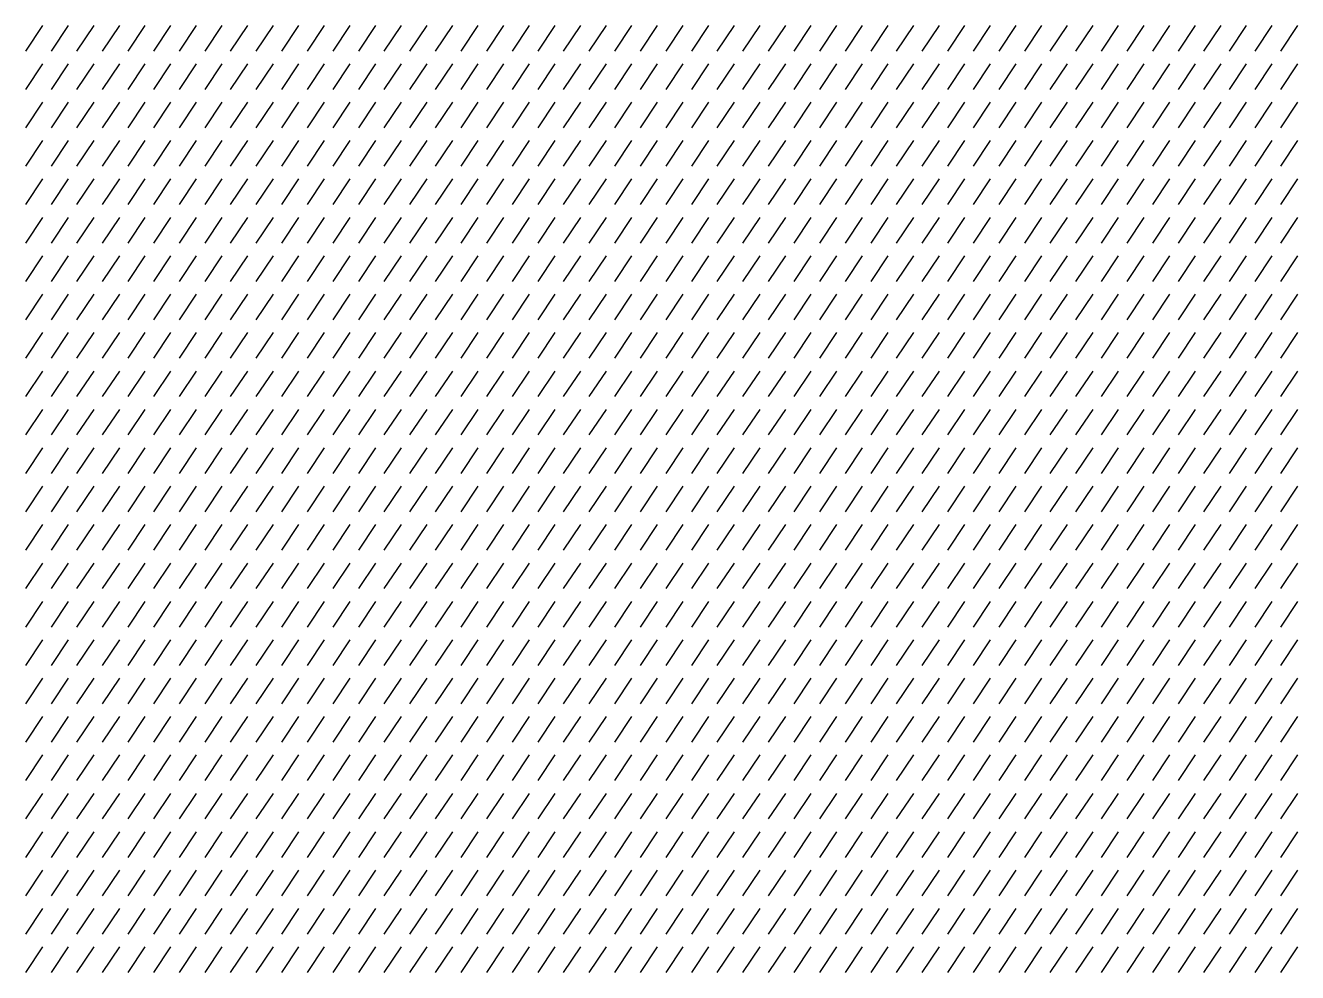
# Model space of a CAD drawing. Header units: inches. Extents: x -55 to 1004, y 12 to 2250.
# Drawn here: x -14.2 to 125.7, y 896.6 to 1000.8 of the extents above; entities that cross this region are included whole.
import ezdxf

# ---------------------------------------------------------------- set-up
doc = ezdxf.new("R2010")
doc.units = ezdxf.units.IN
doc.header["$MEASUREMENT"] = 0

msp = doc.modelspace()

# ---------------------------------------------------------------- linework, layer by layer
for p, q in [((-12.35, 1000.82), (-14.23, 998)), ((-9.54, 1000.82), (-11.41, 998)), ((-6.72, 1000.82), (-8.6, 998)), ((-3.9, 1000.82), (-5.78, 998)), ((-1.08, 1000.82), (-2.96, 998)), ((1.74, 1000.82), (-0.14, 998)), ((4.56, 1000.82), (2.68, 998)), ((7.37, 1000.82), (5.5, 998)), ((10.19, 1000.82), (8.31, 998)), ((13.01, 1000.82), (11.13, 998)), ((15.83, 1000.82), (13.95, 998)), ((18.65, 1000.82), (16.77, 998)), ((21.47, 1000.82), (19.59, 998)), ((24.28, 1000.82), (22.4, 998)), ((27.1, 1000.82), (25.22, 998)), ((29.92, 1000.82), (28.04, 998)), ((32.74, 1000.82), (30.86, 998)), ((35.56, 1000.82), (33.68, 998)), ((38.37, 1000.82), (36.5, 998)), ((41.19, 1000.82), (39.31, 998)), ((44.01, 1000.82), (42.13, 998)), ((46.83, 1000.82), (44.95, 998)), ((49.65, 1000.82), (47.77, 998)), ((52.47, 1000.82), (50.59, 998)), ((55.28, 1000.82), (53.41, 998)), ((58.1, 1000.82), (56.22, 998)), ((60.92, 1000.82), (59.04, 998)), ((63.74, 1000.82), (61.86, 998)), ((66.56, 1000.82), (64.68, 998)), ((69.38, 1000.82), (67.5, 998)), ((72.19, 1000.82), (70.32, 998)), ((75.01, 1000.82), (73.13, 998)), ((77.83, 1000.82), (75.95, 998)), ((80.65, 1000.82), (78.77, 998)), ((83.47, 1000.82), (81.59, 998)), ((86.29, 1000.82), (84.41, 998)), ((89.1, 1000.82), (87.22, 998)), ((91.92, 1000.82), (90.04, 998)), ((94.74, 1000.82), (92.86, 998)), ((97.56, 1000.82), (95.68, 998)), ((100.38, 1000.82), (98.5, 998)), ((103.2, 1000.82), (101.32, 998)), ((106.01, 1000.82), (104.13, 998)), ((108.83, 1000.82), (106.95, 998)), ((111.65, 1000.82), (109.77, 998)), ((114.47, 1000.82), (112.59, 998)), ((117.29, 1000.82), (115.41, 998)), ((120.1, 1000.82), (118.23, 998)), ((122.92, 1000.82), (121.04, 998)), ((125.74, 1000.82), (123.86, 998)), ((-12.35, 996.59), (-14.23, 993.77)), ((-9.54, 996.59), (-11.41, 993.77)), ((-6.72, 996.59), (-8.6, 993.77)), ((-3.9, 996.59), (-5.78, 993.77)), ((-1.08, 996.59), (-2.96, 993.77)), ((1.74, 996.59), (-0.14, 993.77)), ((4.56, 996.59), (2.68, 993.77)), ((7.37, 996.59), (5.5, 993.77)), ((10.19, 996.59), (8.31, 993.77)), ((13.01, 996.59), (11.13, 993.77)), ((15.83, 996.59), (13.95, 993.77)), ((18.65, 996.59), (16.77, 993.77)), ((21.47, 996.59), (19.59, 993.77)), ((24.28, 996.59), (22.4, 993.77)), ((27.1, 996.59), (25.22, 993.77)), ((29.92, 996.59), (28.04, 993.77)), ((32.74, 996.59), (30.86, 993.77)), ((35.56, 996.59), (33.68, 993.77)), ((38.37, 996.59), (36.5, 993.77)), ((41.19, 996.59), (39.31, 993.77)), ((44.01, 996.59), (42.13, 993.77)), ((46.83, 996.59), (44.95, 993.77)), ((49.65, 996.59), (47.77, 993.77)), ((52.47, 996.59), (50.59, 993.77)), ((55.28, 996.59), (53.41, 993.77)), ((58.1, 996.59), (56.22, 993.77)), ((60.92, 996.59), (59.04, 993.77)), ((63.74, 996.59), (61.86, 993.77)), ((66.56, 996.59), (64.68, 993.77)), ((69.38, 996.59), (67.5, 993.77)), ((72.19, 996.59), (70.32, 993.77)), ((75.01, 996.59), (73.13, 993.77)), ((77.83, 996.59), (75.95, 993.77)), ((80.65, 996.59), (78.77, 993.77)), ((83.47, 996.59), (81.59, 993.77)), ((86.29, 996.59), (84.41, 993.77)), ((89.1, 996.59), (87.22, 993.77)), ((91.92, 996.59), (90.04, 993.77)), ((94.74, 996.59), (92.86, 993.77)), ((97.56, 996.59), (95.68, 993.77)), ((100.38, 996.59), (98.5, 993.77)), ((103.2, 996.59), (101.32, 993.77)), ((106.01, 996.59), (104.13, 993.77)), ((108.83, 996.59), (106.95, 993.77)), ((111.65, 996.59), (109.77, 993.77)), ((114.47, 996.59), (112.59, 993.77)), ((117.29, 996.59), (115.41, 993.77)), ((120.1, 996.59), (118.23, 993.77)), ((122.92, 996.59), (121.04, 993.77)), ((125.74, 996.59), (123.86, 993.77)), ((-12.35, 992.37), (-14.23, 989.55)), ((-9.54, 992.37), (-11.41, 989.55)), ((-6.72, 992.37), (-8.6, 989.55)), ((-3.9, 992.37), (-5.78, 989.55)), ((-1.08, 992.37), (-2.96, 989.55)), ((1.74, 992.37), (-0.14, 989.55)), ((4.56, 992.37), (2.68, 989.55)), ((7.37, 992.37), (5.5, 989.55)), ((10.19, 992.37), (8.31, 989.55)), ((13.01, 992.37), (11.13, 989.55)), ((15.83, 992.37), (13.95, 989.55)), ((18.65, 992.37), (16.77, 989.55)), ((21.47, 992.37), (19.59, 989.55)), ((24.28, 992.37), (22.4, 989.55)), ((27.1, 992.37), (25.22, 989.55)), ((29.92, 992.37), (28.04, 989.55)), ((32.74, 992.37), (30.86, 989.55)), ((35.56, 992.37), (33.68, 989.55)), ((38.37, 992.37), (36.5, 989.55)), ((41.19, 992.37), (39.31, 989.55)), ((44.01, 992.37), (42.13, 989.55)), ((46.83, 992.37), (44.95, 989.55)), ((49.65, 992.37), (47.77, 989.55)), ((52.47, 992.37), (50.59, 989.55)), ((55.28, 992.37), (53.41, 989.55)), ((58.1, 992.37), (56.22, 989.55)), ((60.92, 992.37), (59.04, 989.55)), ((63.74, 992.37), (61.86, 989.55)), ((66.56, 992.37), (64.68, 989.55)), ((69.38, 992.37), (67.5, 989.55)), ((72.19, 992.37), (70.32, 989.55)), ((75.01, 992.37), (73.13, 989.55)), ((77.83, 992.37), (75.95, 989.55)), ((80.65, 992.37), (78.77, 989.55)), ((83.47, 992.37), (81.59, 989.55)), ((86.29, 992.37), (84.41, 989.55)), ((89.1, 992.37), (87.22, 989.55)), ((91.92, 992.37), (90.04, 989.55)), ((94.74, 992.37), (92.86, 989.55)), ((97.56, 992.37), (95.68, 989.55)), ((100.38, 992.37), (98.5, 989.55)), ((103.2, 992.37), (101.32, 989.55)), ((106.01, 992.37), (104.13, 989.55)), ((108.83, 992.37), (106.95, 989.55)), ((111.65, 992.37), (109.77, 989.55)), ((114.47, 992.37), (112.59, 989.55)), ((117.29, 992.37), (115.41, 989.55)), ((120.1, 992.37), (118.23, 989.55)), ((122.92, 992.37), (121.04, 989.55)), ((125.74, 992.37), (123.86, 989.55)), ((-12.35, 988.14), (-14.23, 985.32)), ((-9.54, 988.14), (-11.41, 985.32)), ((-6.72, 988.14), (-8.6, 985.32)), ((-3.9, 988.14), (-5.78, 985.32)), ((-1.08, 988.14), (-2.96, 985.32)), ((1.74, 988.14), (-0.14, 985.32)), ((4.56, 988.14), (2.68, 985.32)), ((7.37, 988.14), (5.5, 985.32)), ((10.19, 988.14), (8.31, 985.32)), ((13.01, 988.14), (11.13, 985.32)), ((15.83, 988.14), (13.95, 985.32)), ((18.65, 988.14), (16.77, 985.32)), ((21.47, 988.14), (19.59, 985.32)), ((24.28, 988.14), (22.4, 985.32)), ((27.1, 988.14), (25.22, 985.32)), ((29.92, 988.14), (28.04, 985.32)), ((32.74, 988.14), (30.86, 985.32)), ((35.56, 988.14), (33.68, 985.32)), ((38.37, 988.14), (36.5, 985.32)), ((41.19, 988.14), (39.31, 985.32)), ((44.01, 988.14), (42.13, 985.32)), ((46.83, 988.14), (44.95, 985.32)), ((49.65, 988.14), (47.77, 985.32)), ((52.47, 988.14), (50.59, 985.32)), ((55.28, 988.14), (53.41, 985.32)), ((58.1, 988.14), (56.22, 985.32)), ((60.92, 988.14), (59.04, 985.32)), ((63.74, 988.14), (61.86, 985.32)), ((66.56, 988.14), (64.68, 985.32)), ((69.38, 988.14), (67.5, 985.32)), ((72.19, 988.14), (70.32, 985.32)), ((75.01, 988.14), (73.13, 985.32)), ((77.83, 988.14), (75.95, 985.32)), ((80.65, 988.14), (78.77, 985.32)), ((83.47, 988.14), (81.59, 985.32)), ((86.29, 988.14), (84.41, 985.32)), ((89.1, 988.14), (87.22, 985.32)), ((91.92, 988.14), (90.04, 985.32)), ((94.74, 988.14), (92.86, 985.32)), ((97.56, 988.14), (95.68, 985.32)), ((100.38, 988.14), (98.5, 985.32)), ((103.2, 988.14), (101.32, 985.32)), ((106.01, 988.14), (104.13, 985.32)), ((108.83, 988.14), (106.95, 985.32)), ((111.65, 988.14), (109.77, 985.32)), ((114.47, 988.14), (112.59, 985.32)), ((117.29, 988.14), (115.41, 985.32)), ((120.1, 988.14), (118.23, 985.32)), ((122.92, 988.14), (121.04, 985.32)), ((125.74, 988.14), (123.86, 985.32)), ((-12.35, 983.92), (-14.23, 981.1)), ((-9.54, 983.92), (-11.41, 981.1)), ((-6.72, 983.92), (-8.6, 981.1)), ((-3.9, 983.92), (-5.78, 981.1)), ((-1.08, 983.92), (-2.96, 981.1)), ((1.74, 983.92), (-0.14, 981.1)), ((4.56, 983.92), (2.68, 981.1)), ((7.37, 983.92), (5.5, 981.1)), ((10.19, 983.92), (8.31, 981.1)), ((13.01, 983.92), (11.13, 981.1)), ((15.83, 983.92), (13.95, 981.1)), ((18.65, 983.92), (16.77, 981.1)), ((21.47, 983.92), (19.59, 981.1)), ((24.28, 983.92), (22.4, 981.1)), ((27.1, 983.92), (25.22, 981.1)), ((29.92, 983.92), (28.04, 981.1)), ((32.74, 983.92), (30.86, 981.1)), ((35.56, 983.92), (33.68, 981.1)), ((38.37, 983.92), (36.5, 981.1)), ((41.19, 983.92), (39.31, 981.1)), ((44.01, 983.92), (42.13, 981.1)), ((46.83, 983.92), (44.95, 981.1)), ((49.65, 983.92), (47.77, 981.1)), ((52.47, 983.92), (50.59, 981.1)), ((55.28, 983.92), (53.41, 981.1)), ((58.1, 983.92), (56.22, 981.1)), ((60.92, 983.92), (59.04, 981.1)), ((63.74, 983.92), (61.86, 981.1)), ((66.56, 983.92), (64.68, 981.1)), ((69.38, 983.92), (67.5, 981.1)), ((72.19, 983.92), (70.32, 981.1)), ((75.01, 983.92), (73.13, 981.1)), ((77.83, 983.92), (75.95, 981.1)), ((80.65, 983.92), (78.77, 981.1)), ((83.47, 983.92), (81.59, 981.1)), ((86.29, 983.92), (84.41, 981.1)), ((89.1, 983.92), (87.22, 981.1)), ((91.92, 983.92), (90.04, 981.1)), ((94.74, 983.92), (92.86, 981.1)), ((97.56, 983.92), (95.68, 981.1)), ((100.38, 983.92), (98.5, 981.1)), ((103.2, 983.92), (101.32, 981.1)), ((106.01, 983.92), (104.13, 981.1)), ((108.83, 983.92), (106.95, 981.1)), ((111.65, 983.92), (109.77, 981.1)), ((114.47, 983.92), (112.59, 981.1)), ((117.29, 983.92), (115.41, 981.1)), ((120.1, 983.92), (118.23, 981.1)), ((122.92, 983.92), (121.04, 981.1)), ((125.74, 983.92), (123.86, 981.1)), ((-12.35, 979.69), (-14.23, 976.87)), ((-9.54, 979.69), (-11.41, 976.87)), ((-6.72, 979.69), (-8.6, 976.87)), ((-3.9, 979.69), (-5.78, 976.87)), ((-1.08, 979.69), (-2.96, 976.87)), ((1.74, 979.69), (-0.14, 976.87)), ((4.56, 979.69), (2.68, 976.87)), ((7.37, 979.69), (5.5, 976.87)), ((10.19, 979.69), (8.31, 976.87)), ((13.01, 979.69), (11.13, 976.87)), ((15.83, 979.69), (13.95, 976.87)), ((18.65, 979.69), (16.77, 976.87)), ((21.47, 979.69), (19.59, 976.87)), ((24.28, 979.69), (22.4, 976.87)), ((27.1, 979.69), (25.22, 976.87)), ((29.92, 979.69), (28.04, 976.87)), ((32.74, 979.69), (30.86, 976.87)), ((35.56, 979.69), (33.68, 976.87)), ((38.37, 979.69), (36.5, 976.87)), ((41.19, 979.69), (39.31, 976.87)), ((44.01, 979.69), (42.13, 976.87)), ((46.83, 979.69), (44.95, 976.87)), ((49.65, 979.69), (47.77, 976.87)), ((52.47, 979.69), (50.59, 976.87)), ((55.28, 979.69), (53.41, 976.87)), ((58.1, 979.69), (56.22, 976.87)), ((60.92, 979.69), (59.04, 976.87)), ((63.74, 979.69), (61.86, 976.87)), ((66.56, 979.69), (64.68, 976.87)), ((69.38, 979.69), (67.5, 976.87)), ((72.19, 979.69), (70.32, 976.87)), ((75.01, 979.69), (73.13, 976.87)), ((77.83, 979.69), (75.95, 976.87)), ((80.65, 979.69), (78.77, 976.87)), ((83.47, 979.69), (81.59, 976.87)), ((86.29, 979.69), (84.41, 976.87)), ((89.1, 979.69), (87.22, 976.87)), ((91.92, 979.69), (90.04, 976.87)), ((94.74, 979.69), (92.86, 976.87)), ((97.56, 979.69), (95.68, 976.87)), ((100.38, 979.69), (98.5, 976.87)), ((103.2, 979.69), (101.32, 976.87)), ((106.01, 979.69), (104.13, 976.87)), ((108.83, 979.69), (106.95, 976.87)), ((111.65, 979.69), (109.77, 976.87)), ((114.47, 979.69), (112.59, 976.87)), ((117.29, 979.69), (115.41, 976.87)), ((120.1, 979.69), (118.23, 976.87)), ((122.92, 979.69), (121.04, 976.87)), ((125.74, 979.69), (123.86, 976.87)), ((-12.35, 975.46), (-14.23, 972.65)), ((-9.54, 975.46), (-11.41, 972.65)), ((-6.72, 975.46), (-8.6, 972.65)), ((-3.9, 975.46), (-5.78, 972.65)), ((-1.08, 975.46), (-2.96, 972.65)), ((1.74, 975.46), (-0.14, 972.65)), ((4.56, 975.46), (2.68, 972.65)), ((7.37, 975.46), (5.5, 972.65)), ((10.19, 975.46), (8.31, 972.65)), ((13.01, 975.46), (11.13, 972.65)), ((15.83, 975.46), (13.95, 972.65)), ((18.65, 975.46), (16.77, 972.65)), ((21.47, 975.46), (19.59, 972.65)), ((24.28, 975.46), (22.4, 972.65)), ((27.1, 975.46), (25.22, 972.65)), ((29.92, 975.46), (28.04, 972.65)), ((32.74, 975.46), (30.86, 972.65)), ((35.56, 975.46), (33.68, 972.65)), ((38.37, 975.46), (36.5, 972.65)), ((41.19, 975.46), (39.31, 972.65)), ((44.01, 975.46), (42.13, 972.65)), ((46.83, 975.46), (44.95, 972.65)), ((49.65, 975.46), (47.77, 972.65)), ((52.47, 975.46), (50.59, 972.65)), ((55.28, 975.46), (53.41, 972.65)), ((58.1, 975.46), (56.22, 972.65)), ((60.92, 975.46), (59.04, 972.65)), ((63.74, 975.46), (61.86, 972.65)), ((66.56, 975.46), (64.68, 972.65)), ((69.38, 975.46), (67.5, 972.65)), ((72.19, 975.46), (70.32, 972.65)), ((75.01, 975.46), (73.13, 972.65)), ((77.83, 975.46), (75.95, 972.65)), ((80.65, 975.46), (78.77, 972.65)), ((83.47, 975.46), (81.59, 972.65)), ((86.29, 975.46), (84.41, 972.65)), ((89.1, 975.46), (87.22, 972.65)), ((91.92, 975.46), (90.04, 972.65)), ((94.74, 975.46), (92.86, 972.65)), ((97.56, 975.46), (95.68, 972.65)), ((100.38, 975.46), (98.5, 972.65)), ((103.2, 975.46), (101.32, 972.65)), ((106.01, 975.46), (104.13, 972.65)), ((108.83, 975.46), (106.95, 972.65)), ((111.65, 975.46), (109.77, 972.65)), ((114.47, 975.46), (112.59, 972.65)), ((117.29, 975.46), (115.41, 972.65)), ((120.1, 975.46), (118.23, 972.65)), ((122.92, 975.46), (121.04, 972.65)), ((125.74, 975.46), (123.86, 972.65)), ((-12.35, 971.24), (-14.23, 968.42)), ((-9.54, 971.24), (-11.41, 968.42)), ((-6.72, 971.24), (-8.6, 968.42)), ((-3.9, 971.24), (-5.78, 968.42)), ((-1.08, 971.24), (-2.96, 968.42)), ((1.74, 971.24), (-0.14, 968.42)), ((4.56, 971.24), (2.68, 968.42)), ((7.37, 971.24), (5.5, 968.42)), ((10.19, 971.24), (8.31, 968.42)), ((13.01, 971.24), (11.13, 968.42)), ((15.83, 971.24), (13.95, 968.42)), ((18.65, 971.24), (16.77, 968.42)), ((21.47, 971.24), (19.59, 968.42)), ((24.28, 971.24), (22.4, 968.42)), ((27.1, 971.24), (25.22, 968.42)), ((29.92, 971.24), (28.04, 968.42)), ((32.74, 971.24), (30.86, 968.42)), ((35.56, 971.24), (33.68, 968.42)), ((38.37, 971.24), (36.5, 968.42)), ((41.19, 971.24), (39.31, 968.42)), ((44.01, 971.24), (42.13, 968.42)), ((46.83, 971.24), (44.95, 968.42)), ((49.65, 971.24), (47.77, 968.42)), ((52.47, 971.24), (50.59, 968.42)), ((55.28, 971.24), (53.41, 968.42)), ((58.1, 971.24), (56.22, 968.42)), ((60.92, 971.24), (59.04, 968.42)), ((63.74, 971.24), (61.86, 968.42)), ((66.56, 971.24), (64.68, 968.42)), ((69.38, 971.24), (67.5, 968.42)), ((72.19, 971.24), (70.32, 968.42)), ((75.01, 971.24), (73.13, 968.42)), ((77.83, 971.24), (75.95, 968.42)), ((80.65, 971.24), (78.77, 968.42)), ((83.47, 971.24), (81.59, 968.42)), ((86.29, 971.24), (84.41, 968.42)), ((89.1, 971.24), (87.22, 968.42)), ((91.92, 971.24), (90.04, 968.42)), ((94.74, 971.24), (92.86, 968.42)), ((97.56, 971.24), (95.68, 968.42)), ((100.38, 971.24), (98.5, 968.42)), ((103.2, 971.24), (101.32, 968.42)), ((106.01, 971.24), (104.13, 968.42)), ((108.83, 971.24), (106.95, 968.42)), ((111.65, 971.24), (109.77, 968.42)), ((114.47, 971.24), (112.59, 968.42)), ((117.29, 971.24), (115.41, 968.42)), ((120.1, 971.24), (118.23, 968.42)), ((122.92, 971.24), (121.04, 968.42)), ((125.74, 971.24), (123.86, 968.42)), ((-12.35, 967.01), (-14.23, 964.2)), ((-9.54, 967.01), (-11.41, 964.2)), ((-6.72, 967.01), (-8.6, 964.2)), ((-3.9, 967.01), (-5.78, 964.2)), ((-1.08, 967.01), (-2.96, 964.2)), ((1.74, 967.01), (-0.14, 964.2)), ((4.56, 967.01), (2.68, 964.2)), ((7.37, 967.01), (5.5, 964.2)), ((10.19, 967.01), (8.31, 964.2)), ((13.01, 967.01), (11.13, 964.2)), ((15.83, 967.01), (13.95, 964.2)), ((18.65, 967.01), (16.77, 964.2)), ((21.47, 967.01), (19.59, 964.2)), ((24.28, 967.01), (22.4, 964.2)), ((27.1, 967.01), (25.22, 964.2)), ((29.92, 967.01), (28.04, 964.2)), ((32.74, 967.01), (30.86, 964.2)), ((35.56, 967.01), (33.68, 964.2)), ((38.37, 967.01), (36.5, 964.2)), ((41.19, 967.01), (39.31, 964.2)), ((44.01, 967.01), (42.13, 964.2)), ((46.83, 967.01), (44.95, 964.2)), ((49.65, 967.01), (47.77, 964.2)), ((52.47, 967.01), (50.59, 964.2)), ((55.28, 967.01), (53.41, 964.2)), ((58.1, 967.01), (56.22, 964.2)), ((60.92, 967.01), (59.04, 964.2)), ((63.74, 967.01), (61.86, 964.2)), ((66.56, 967.01), (64.68, 964.2)), ((69.38, 967.01), (67.5, 964.2)), ((72.19, 967.01), (70.32, 964.2)), ((75.01, 967.01), (73.13, 964.2)), ((77.83, 967.01), (75.95, 964.2)), ((80.65, 967.01), (78.77, 964.2)), ((83.47, 967.01), (81.59, 964.2)), ((86.29, 967.01), (84.41, 964.2)), ((89.1, 967.01), (87.22, 964.2)), ((91.92, 967.01), (90.04, 964.2)), ((94.74, 967.01), (92.86, 964.2)), ((97.56, 967.01), (95.68, 964.2)), ((100.38, 967.01), (98.5, 964.2)), ((103.2, 967.01), (101.32, 964.2)), ((106.01, 967.01), (104.13, 964.2)), ((108.83, 967.01), (106.95, 964.2)), ((111.65, 967.01), (109.77, 964.2)), ((114.47, 967.01), (112.59, 964.2)), ((117.29, 967.01), (115.41, 964.2)), ((120.1, 967.01), (118.23, 964.2)), ((122.92, 967.01), (121.04, 964.2)), ((125.74, 967.01), (123.86, 964.2)), ((-12.35, 962.79), (-14.23, 959.97)), ((-9.54, 962.79), (-11.41, 959.97)), ((-6.72, 962.79), (-8.6, 959.97)), ((-3.9, 962.79), (-5.78, 959.97)), ((-1.08, 962.79), (-2.96, 959.97)), ((1.74, 962.79), (-0.14, 959.97)), ((4.56, 962.79), (2.68, 959.97)), ((7.37, 962.79), (5.5, 959.97)), ((10.19, 962.79), (8.31, 959.97)), ((13.01, 962.79), (11.13, 959.97)), ((15.83, 962.79), (13.95, 959.97)), ((18.65, 962.79), (16.77, 959.97)), ((21.47, 962.79), (19.59, 959.97)), ((24.28, 962.79), (22.4, 959.97)), ((27.1, 962.79), (25.22, 959.97)), ((29.92, 962.79), (28.04, 959.97)), ((32.74, 962.79), (30.86, 959.97)), ((35.56, 962.79), (33.68, 959.97)), ((38.37, 962.79), (36.5, 959.97)), ((41.19, 962.79), (39.31, 959.97)), ((44.01, 962.79), (42.13, 959.97)), ((46.83, 962.79), (44.95, 959.97)), ((49.65, 962.79), (47.77, 959.97)), ((52.47, 962.79), (50.59, 959.97)), ((55.28, 962.79), (53.41, 959.97)), ((58.1, 962.79), (56.22, 959.97)), ((60.92, 962.79), (59.04, 959.97)), ((63.74, 962.79), (61.86, 959.97)), ((66.56, 962.79), (64.68, 959.97)), ((69.38, 962.79), (67.5, 959.97)), ((72.19, 962.79), (70.32, 959.97)), ((75.01, 962.79), (73.13, 959.97)), ((77.83, 962.79), (75.95, 959.97)), ((80.65, 962.79), (78.77, 959.97)), ((83.47, 962.79), (81.59, 959.97)), ((86.29, 962.79), (84.41, 959.97)), ((89.1, 962.79), (87.22, 959.97)), ((91.92, 962.79), (90.04, 959.97)), ((94.74, 962.79), (92.86, 959.97)), ((97.56, 962.79), (95.68, 959.97)), ((100.38, 962.79), (98.5, 959.97)), ((103.2, 962.79), (101.32, 959.97)), ((106.01, 962.79), (104.13, 959.97)), ((108.83, 962.79), (106.95, 959.97)), ((111.65, 962.79), (109.77, 959.97)), ((114.47, 962.79), (112.59, 959.97)), ((117.29, 962.79), (115.41, 959.97)), ((120.1, 962.79), (118.23, 959.97)), ((122.92, 962.79), (121.04, 959.97)), ((125.74, 962.79), (123.86, 959.97)), ((-12.35, 958.56), (-14.23, 955.75)), ((-9.54, 958.56), (-11.41, 955.75)), ((-6.72, 958.56), (-8.6, 955.75)), ((-3.9, 958.56), (-5.78, 955.75)), ((-1.08, 958.56), (-2.96, 955.75)), ((1.74, 958.56), (-0.14, 955.75)), ((4.56, 958.56), (2.68, 955.75)), ((7.37, 958.56), (5.5, 955.75)), ((10.19, 958.56), (8.31, 955.75)), ((13.01, 958.56), (11.13, 955.75)), ((15.83, 958.56), (13.95, 955.75)), ((18.65, 958.56), (16.77, 955.75)), ((21.47, 958.56), (19.59, 955.75)), ((24.28, 958.56), (22.4, 955.75)), ((27.1, 958.56), (25.22, 955.75)), ((29.92, 958.56), (28.04, 955.75)), ((32.74, 958.56), (30.86, 955.75)), ((35.56, 958.56), (33.68, 955.75)), ((38.37, 958.56), (36.5, 955.75)), ((41.19, 958.56), (39.31, 955.75)), ((44.01, 958.56), (42.13, 955.75)), ((46.83, 958.56), (44.95, 955.75)), ((49.65, 958.56), (47.77, 955.75)), ((52.47, 958.56), (50.59, 955.75)), ((55.28, 958.56), (53.41, 955.75)), ((58.1, 958.56), (56.22, 955.75)), ((60.92, 958.56), (59.04, 955.75)), ((63.74, 958.56), (61.86, 955.75)), ((66.56, 958.56), (64.68, 955.75)), ((69.38, 958.56), (67.5, 955.75)), ((72.19, 958.56), (70.32, 955.75)), ((75.01, 958.56), (73.13, 955.75)), ((77.83, 958.56), (75.95, 955.75)), ((80.65, 958.56), (78.77, 955.75)), ((83.47, 958.56), (81.59, 955.75)), ((86.29, 958.56), (84.41, 955.75)), ((89.1, 958.56), (87.22, 955.75)), ((91.92, 958.56), (90.04, 955.75)), ((94.74, 958.56), (92.86, 955.75)), ((97.56, 958.56), (95.68, 955.75)), ((100.38, 958.56), (98.5, 955.75)), ((103.2, 958.56), (101.32, 955.75)), ((106.01, 958.56), (104.13, 955.75)), ((108.83, 958.56), (106.95, 955.75)), ((111.65, 958.56), (109.77, 955.75)), ((114.47, 958.56), (112.59, 955.75)), ((117.29, 958.56), (115.41, 955.75)), ((120.1, 958.56), (118.23, 955.75)), ((122.92, 958.56), (121.04, 955.75)), ((125.74, 958.56), (123.86, 955.75)), ((-12.35, 954.34), (-14.23, 951.52)), ((-9.54, 954.34), (-11.41, 951.52)), ((-6.72, 954.34), (-8.6, 951.52)), ((-3.9, 954.34), (-5.78, 951.52)), ((-1.08, 954.34), (-2.96, 951.52)), ((1.74, 954.34), (-0.14, 951.52)), ((4.56, 954.34), (2.68, 951.52)), ((7.37, 954.34), (5.5, 951.52)), ((10.19, 954.34), (8.31, 951.52)), ((13.01, 954.34), (11.13, 951.52)), ((15.83, 954.34), (13.95, 951.52)), ((18.65, 954.34), (16.77, 951.52)), ((21.47, 954.34), (19.59, 951.52)), ((24.28, 954.34), (22.4, 951.52)), ((27.1, 954.34), (25.22, 951.52)), ((29.92, 954.34), (28.04, 951.52)), ((32.74, 954.34), (30.86, 951.52)), ((35.56, 954.34), (33.68, 951.52)), ((38.37, 954.34), (36.5, 951.52)), ((41.19, 954.34), (39.31, 951.52)), ((44.01, 954.34), (42.13, 951.52)), ((46.83, 954.34), (44.95, 951.52)), ((49.65, 954.34), (47.77, 951.52)), ((52.47, 954.34), (50.59, 951.52)), ((55.28, 954.34), (53.41, 951.52)), ((58.1, 954.34), (56.22, 951.52)), ((60.92, 954.34), (59.04, 951.52)), ((63.74, 954.34), (61.86, 951.52)), ((66.56, 954.34), (64.68, 951.52)), ((69.38, 954.34), (67.5, 951.52)), ((72.19, 954.34), (70.32, 951.52)), ((75.01, 954.34), (73.13, 951.52)), ((77.83, 954.34), (75.95, 951.52)), ((80.65, 954.34), (78.77, 951.52)), ((83.47, 954.34), (81.59, 951.52)), ((86.29, 954.34), (84.41, 951.52)), ((89.1, 954.34), (87.22, 951.52)), ((91.92, 954.34), (90.04, 951.52)), ((94.74, 954.34), (92.86, 951.52)), ((97.56, 954.34), (95.68, 951.52)), ((100.38, 954.34), (98.5, 951.52)), ((103.2, 954.34), (101.32, 951.52)), ((106.01, 954.34), (104.13, 951.52)), ((108.83, 954.34), (106.95, 951.52)), ((111.65, 954.34), (109.77, 951.52)), ((114.47, 954.34), (112.59, 951.52)), ((117.29, 954.34), (115.41, 951.52)), ((120.1, 954.34), (118.23, 951.52)), ((122.92, 954.34), (121.04, 951.52)), ((125.74, 954.34), (123.86, 951.52)), ((-12.35, 950.11), (-14.23, 947.3)), ((-9.54, 950.11), (-11.41, 947.3)), ((-6.72, 950.11), (-8.6, 947.3)), ((-3.9, 950.11), (-5.78, 947.3)), ((-1.08, 950.11), (-2.96, 947.3)), ((1.74, 950.11), (-0.14, 947.3)), ((4.56, 950.11), (2.68, 947.3)), ((7.37, 950.11), (5.5, 947.3)), ((10.19, 950.11), (8.31, 947.3)), ((13.01, 950.11), (11.13, 947.3)), ((15.83, 950.11), (13.95, 947.3)), ((18.65, 950.11), (16.77, 947.3)), ((21.47, 950.11), (19.59, 947.3)), ((24.28, 950.11), (22.4, 947.3)), ((27.1, 950.11), (25.22, 947.3)), ((29.92, 950.11), (28.04, 947.3)), ((32.74, 950.11), (30.86, 947.3)), ((35.56, 950.11), (33.68, 947.3)), ((38.37, 950.11), (36.5, 947.3)), ((41.19, 950.11), (39.31, 947.3)), ((44.01, 950.11), (42.13, 947.3)), ((46.83, 950.11), (44.95, 947.3)), ((49.65, 950.11), (47.77, 947.3)), ((52.47, 950.11), (50.59, 947.3)), ((55.28, 950.11), (53.41, 947.3)), ((58.1, 950.11), (56.22, 947.3)), ((60.92, 950.11), (59.04, 947.3)), ((63.74, 950.11), (61.86, 947.3)), ((66.56, 950.11), (64.68, 947.3)), ((69.38, 950.11), (67.5, 947.3)), ((72.19, 950.11), (70.32, 947.3)), ((75.01, 950.11), (73.13, 947.3)), ((77.83, 950.11), (75.95, 947.3)), ((80.65, 950.11), (78.77, 947.3)), ((83.47, 950.11), (81.59, 947.3)), ((86.29, 950.11), (84.41, 947.3)), ((89.1, 950.11), (87.22, 947.3)), ((91.92, 950.11), (90.04, 947.3)), ((94.74, 950.11), (92.86, 947.3)), ((97.56, 950.11), (95.68, 947.3)), ((100.38, 950.11), (98.5, 947.3)), ((103.2, 950.11), (101.32, 947.3)), ((106.01, 950.11), (104.13, 947.3)), ((108.83, 950.11), (106.95, 947.3)), ((111.65, 950.11), (109.77, 947.3)), ((114.47, 950.11), (112.59, 947.3)), ((117.29, 950.11), (115.41, 947.3)), ((120.1, 950.11), (118.23, 947.3)), ((122.92, 950.11), (121.04, 947.3)), ((125.74, 950.11), (123.86, 947.3)), ((-12.35, 945.89), (-14.23, 943.07)), ((-9.54, 945.89), (-11.41, 943.07)), ((-6.72, 945.89), (-8.6, 943.07)), ((-3.9, 945.89), (-5.78, 943.07)), ((-1.08, 945.89), (-2.96, 943.07)), ((1.74, 945.89), (-0.14, 943.07)), ((4.56, 945.89), (2.68, 943.07)), ((7.37, 945.89), (5.5, 943.07)), ((10.19, 945.89), (8.31, 943.07)), ((13.01, 945.89), (11.13, 943.07)), ((15.83, 945.89), (13.95, 943.07)), ((18.65, 945.89), (16.77, 943.07)), ((21.47, 945.89), (19.59, 943.07)), ((24.28, 945.89), (22.4, 943.07)), ((27.1, 945.89), (25.22, 943.07)), ((29.92, 945.89), (28.04, 943.07)), ((32.74, 945.89), (30.86, 943.07)), ((35.56, 945.89), (33.68, 943.07)), ((38.37, 945.89), (36.5, 943.07)), ((41.19, 945.89), (39.31, 943.07)), ((44.01, 945.89), (42.13, 943.07)), ((46.83, 945.89), (44.95, 943.07)), ((49.65, 945.89), (47.77, 943.07)), ((52.47, 945.89), (50.59, 943.07)), ((55.28, 945.89), (53.41, 943.07)), ((58.1, 945.89), (56.22, 943.07)), ((60.92, 945.89), (59.04, 943.07)), ((63.74, 945.89), (61.86, 943.07)), ((66.56, 945.89), (64.68, 943.07)), ((69.38, 945.89), (67.5, 943.07)), ((72.19, 945.89), (70.32, 943.07)), ((75.01, 945.89), (73.13, 943.07)), ((77.83, 945.89), (75.95, 943.07)), ((80.65, 945.89), (78.77, 943.07)), ((83.47, 945.89), (81.59, 943.07)), ((86.29, 945.89), (84.41, 943.07)), ((89.1, 945.89), (87.22, 943.07)), ((91.92, 945.89), (90.04, 943.07)), ((94.74, 945.89), (92.86, 943.07)), ((97.56, 945.89), (95.68, 943.07)), ((100.38, 945.89), (98.5, 943.07)), ((103.2, 945.89), (101.32, 943.07)), ((106.01, 945.89), (104.13, 943.07)), ((108.83, 945.89), (106.95, 943.07)), ((111.65, 945.89), (109.77, 943.07)), ((114.47, 945.89), (112.59, 943.07)), ((117.29, 945.89), (115.41, 943.07)), ((120.1, 945.89), (118.23, 943.07)), ((122.92, 945.89), (121.04, 943.07)), ((125.74, 945.89), (123.86, 943.07)), ((-12.35, 941.66), (-14.23, 938.85)), ((-9.54, 941.66), (-11.41, 938.85)), ((-6.72, 941.66), (-8.6, 938.85)), ((-3.9, 941.66), (-5.78, 938.85)), ((-1.08, 941.66), (-2.96, 938.85)), ((1.74, 941.66), (-0.14, 938.85)), ((4.56, 941.66), (2.68, 938.85)), ((7.37, 941.66), (5.5, 938.85)), ((10.19, 941.66), (8.31, 938.85)), ((13.01, 941.66), (11.13, 938.85)), ((15.83, 941.66), (13.95, 938.85)), ((18.65, 941.66), (16.77, 938.85)), ((21.47, 941.66), (19.59, 938.85)), ((24.28, 941.66), (22.4, 938.85)), ((27.1, 941.66), (25.22, 938.85)), ((29.92, 941.66), (28.04, 938.85)), ((32.74, 941.66), (30.86, 938.85)), ((35.56, 941.66), (33.68, 938.85)), ((38.37, 941.66), (36.5, 938.85)), ((41.19, 941.66), (39.31, 938.85)), ((44.01, 941.66), (42.13, 938.85)), ((46.83, 941.66), (44.95, 938.85)), ((49.65, 941.66), (47.77, 938.85)), ((52.47, 941.66), (50.59, 938.85)), ((55.28, 941.66), (53.41, 938.85)), ((58.1, 941.66), (56.22, 938.85)), ((60.92, 941.66), (59.04, 938.85)), ((63.74, 941.66), (61.86, 938.85)), ((66.56, 941.66), (64.68, 938.85)), ((69.38, 941.66), (67.5, 938.85)), ((72.19, 941.66), (70.32, 938.85)), ((75.01, 941.66), (73.13, 938.85)), ((77.83, 941.66), (75.95, 938.85)), ((80.65, 941.66), (78.77, 938.85)), ((83.47, 941.66), (81.59, 938.85)), ((86.29, 941.66), (84.41, 938.85)), ((89.1, 941.66), (87.22, 938.85)), ((91.92, 941.66), (90.04, 938.85)), ((94.74, 941.66), (92.86, 938.85)), ((97.56, 941.66), (95.68, 938.85)), ((100.38, 941.66), (98.5, 938.85)), ((103.2, 941.66), (101.32, 938.85)), ((106.01, 941.66), (104.13, 938.85)), ((108.83, 941.66), (106.95, 938.85)), ((111.65, 941.66), (109.77, 938.85)), ((114.47, 941.66), (112.59, 938.85)), ((117.29, 941.66), (115.41, 938.85)), ((120.1, 941.66), (118.23, 938.85)), ((122.92, 941.66), (121.04, 938.85)), ((125.74, 941.66), (123.86, 938.85)), ((-12.35, 937.44), (-14.23, 934.62)), ((-9.54, 937.44), (-11.41, 934.62)), ((-6.72, 937.44), (-8.6, 934.62)), ((-3.9, 937.44), (-5.78, 934.62)), ((-1.08, 937.44), (-2.96, 934.62)), ((1.74, 937.44), (-0.14, 934.62)), ((4.56, 937.44), (2.68, 934.62)), ((7.37, 937.44), (5.5, 934.62)), ((10.19, 937.44), (8.31, 934.62)), ((13.01, 937.44), (11.13, 934.62)), ((15.83, 937.44), (13.95, 934.62)), ((18.65, 937.44), (16.77, 934.62)), ((21.47, 937.44), (19.59, 934.62)), ((24.28, 937.44), (22.4, 934.62)), ((27.1, 937.44), (25.22, 934.62)), ((29.92, 937.44), (28.04, 934.62)), ((32.74, 937.44), (30.86, 934.62)), ((35.56, 937.44), (33.68, 934.62)), ((38.37, 937.44), (36.5, 934.62)), ((41.19, 937.44), (39.31, 934.62)), ((44.01, 937.44), (42.13, 934.62)), ((46.83, 937.44), (44.95, 934.62)), ((49.65, 937.44), (47.77, 934.62)), ((52.47, 937.44), (50.59, 934.62)), ((55.28, 937.44), (53.41, 934.62)), ((58.1, 937.44), (56.22, 934.62)), ((60.92, 937.44), (59.04, 934.62)), ((63.74, 937.44), (61.86, 934.62)), ((66.56, 937.44), (64.68, 934.62)), ((69.38, 937.44), (67.5, 934.62)), ((72.19, 937.44), (70.32, 934.62)), ((75.01, 937.44), (73.13, 934.62)), ((77.83, 937.44), (75.95, 934.62)), ((80.65, 937.44), (78.77, 934.62)), ((83.47, 937.44), (81.59, 934.62)), ((86.29, 937.44), (84.41, 934.62)), ((89.1, 937.44), (87.22, 934.62)), ((91.92, 937.44), (90.04, 934.62)), ((94.74, 937.44), (92.86, 934.62)), ((97.56, 937.44), (95.68, 934.62)), ((100.38, 937.44), (98.5, 934.62)), ((103.2, 937.44), (101.32, 934.62)), ((106.01, 937.44), (104.13, 934.62)), ((108.83, 937.44), (106.95, 934.62)), ((111.65, 937.44), (109.77, 934.62)), ((114.47, 937.44), (112.59, 934.62)), ((117.29, 937.44), (115.41, 934.62)), ((120.1, 937.44), (118.23, 934.62)), ((122.92, 937.44), (121.04, 934.62)), ((125.74, 937.44), (123.86, 934.62)), ((-12.35, 933.21), (-14.23, 930.4)), ((-9.54, 933.21), (-11.41, 930.4)), ((-6.72, 933.21), (-8.6, 930.4)), ((-3.9, 933.21), (-5.78, 930.4)), ((-1.08, 933.21), (-2.96, 930.4)), ((1.74, 933.21), (-0.14, 930.4)), ((4.56, 933.21), (2.68, 930.4)), ((7.37, 933.21), (5.5, 930.4)), ((10.19, 933.21), (8.31, 930.4)), ((13.01, 933.21), (11.13, 930.4)), ((15.83, 933.21), (13.95, 930.4)), ((18.65, 933.21), (16.77, 930.4)), ((21.47, 933.21), (19.59, 930.4)), ((24.28, 933.21), (22.4, 930.4)), ((27.1, 933.21), (25.22, 930.4)), ((29.92, 933.21), (28.04, 930.4)), ((32.74, 933.21), (30.86, 930.4)), ((35.56, 933.21), (33.68, 930.4)), ((38.37, 933.21), (36.5, 930.4)), ((41.19, 933.21), (39.31, 930.4)), ((44.01, 933.21), (42.13, 930.4)), ((46.83, 933.21), (44.95, 930.4)), ((49.65, 933.21), (47.77, 930.4)), ((52.47, 933.21), (50.59, 930.4)), ((55.28, 933.21), (53.41, 930.4)), ((58.1, 933.21), (56.22, 930.4)), ((60.92, 933.21), (59.04, 930.4)), ((63.74, 933.21), (61.86, 930.4)), ((66.56, 933.21), (64.68, 930.4)), ((69.38, 933.21), (67.5, 930.4)), ((72.19, 933.21), (70.32, 930.4)), ((75.01, 933.21), (73.13, 930.4)), ((77.83, 933.21), (75.95, 930.4)), ((80.65, 933.21), (78.77, 930.4)), ((83.47, 933.21), (81.59, 930.4)), ((86.29, 933.21), (84.41, 930.4)), ((89.1, 933.21), (87.22, 930.4)), ((91.92, 933.21), (90.04, 930.4)), ((94.74, 933.21), (92.86, 930.4)), ((97.56, 933.21), (95.68, 930.4)), ((100.38, 933.21), (98.5, 930.4)), ((103.2, 933.21), (101.32, 930.4)), ((106.01, 933.21), (104.13, 930.4)), ((108.83, 933.21), (106.95, 930.4)), ((111.65, 933.21), (109.77, 930.4)), ((114.47, 933.21), (112.59, 930.4)), ((117.29, 933.21), (115.41, 930.4)), ((120.1, 933.21), (118.23, 930.4)), ((122.92, 933.21), (121.04, 930.4)), ((125.74, 933.21), (123.86, 930.4)), ((-12.35, 928.99), (-14.23, 926.17)), ((-9.54, 928.99), (-11.41, 926.17)), ((-6.72, 928.99), (-8.6, 926.17)), ((-3.9, 928.99), (-5.78, 926.17)), ((-1.08, 928.99), (-2.96, 926.17)), ((1.74, 928.99), (-0.14, 926.17)), ((4.56, 928.99), (2.68, 926.17)), ((7.37, 928.99), (5.5, 926.17)), ((10.19, 928.99), (8.31, 926.17)), ((13.01, 928.99), (11.13, 926.17)), ((15.83, 928.99), (13.95, 926.17)), ((18.65, 928.99), (16.77, 926.17)), ((21.47, 928.99), (19.59, 926.17)), ((24.28, 928.99), (22.4, 926.17)), ((27.1, 928.99), (25.22, 926.17)), ((29.92, 928.99), (28.04, 926.17)), ((32.74, 928.99), (30.86, 926.17)), ((35.56, 928.99), (33.68, 926.17)), ((38.37, 928.99), (36.5, 926.17)), ((41.19, 928.99), (39.31, 926.17)), ((44.01, 928.99), (42.13, 926.17)), ((46.83, 928.99), (44.95, 926.17)), ((49.65, 928.99), (47.77, 926.17)), ((52.47, 928.99), (50.59, 926.17)), ((55.28, 928.99), (53.41, 926.17)), ((58.1, 928.99), (56.22, 926.17)), ((60.92, 928.99), (59.04, 926.17)), ((63.74, 928.99), (61.86, 926.17)), ((66.56, 928.99), (64.68, 926.17)), ((69.38, 928.99), (67.5, 926.17)), ((72.19, 928.99), (70.32, 926.17)), ((75.01, 928.99), (73.13, 926.17)), ((77.83, 928.99), (75.95, 926.17)), ((80.65, 928.99), (78.77, 926.17)), ((83.47, 928.99), (81.59, 926.17)), ((86.29, 928.99), (84.41, 926.17)), ((89.1, 928.99), (87.22, 926.17)), ((91.92, 928.99), (90.04, 926.17)), ((94.74, 928.99), (92.86, 926.17)), ((97.56, 928.99), (95.68, 926.17)), ((100.38, 928.99), (98.5, 926.17)), ((103.2, 928.99), (101.32, 926.17)), ((106.01, 928.99), (104.13, 926.17)), ((108.83, 928.99), (106.95, 926.17)), ((111.65, 928.99), (109.77, 926.17)), ((114.47, 928.99), (112.59, 926.17)), ((117.29, 928.99), (115.41, 926.17)), ((120.1, 928.99), (118.23, 926.17)), ((122.92, 928.99), (121.04, 926.17)), ((125.74, 928.99), (123.86, 926.17)), ((-12.35, 924.76), (-14.23, 921.95)), ((-9.54, 924.76), (-11.41, 921.95)), ((-6.72, 924.76), (-8.6, 921.95)), ((-3.9, 924.76), (-5.78, 921.95)), ((-1.08, 924.76), (-2.96, 921.95)), ((1.74, 924.76), (-0.14, 921.95)), ((4.56, 924.76), (2.68, 921.95)), ((7.37, 924.76), (5.5, 921.95)), ((10.19, 924.76), (8.31, 921.95)), ((13.01, 924.76), (11.13, 921.95)), ((15.83, 924.76), (13.95, 921.95)), ((18.65, 924.76), (16.77, 921.95)), ((21.47, 924.76), (19.59, 921.95)), ((24.28, 924.76), (22.4, 921.95)), ((27.1, 924.76), (25.22, 921.95)), ((29.92, 924.76), (28.04, 921.95)), ((32.74, 924.76), (30.86, 921.95)), ((35.56, 924.76), (33.68, 921.95)), ((38.37, 924.76), (36.5, 921.95)), ((41.19, 924.76), (39.31, 921.95)), ((44.01, 924.76), (42.13, 921.95)), ((46.83, 924.76), (44.95, 921.95)), ((49.65, 924.76), (47.77, 921.95)), ((52.47, 924.76), (50.59, 921.95)), ((55.28, 924.76), (53.41, 921.95)), ((58.1, 924.76), (56.22, 921.95)), ((60.92, 924.76), (59.04, 921.95)), ((63.74, 924.76), (61.86, 921.95)), ((66.56, 924.76), (64.68, 921.95)), ((69.38, 924.76), (67.5, 921.95)), ((72.19, 924.76), (70.32, 921.95)), ((75.01, 924.76), (73.13, 921.95)), ((77.83, 924.76), (75.95, 921.95)), ((80.65, 924.76), (78.77, 921.95)), ((83.47, 924.76), (81.59, 921.95)), ((86.29, 924.76), (84.41, 921.95)), ((89.1, 924.76), (87.22, 921.95)), ((91.92, 924.76), (90.04, 921.95)), ((94.74, 924.76), (92.86, 921.95)), ((97.56, 924.76), (95.68, 921.95)), ((100.38, 924.76), (98.5, 921.95)), ((103.2, 924.76), (101.32, 921.95)), ((106.01, 924.76), (104.13, 921.95)), ((108.83, 924.76), (106.95, 921.95)), ((111.65, 924.76), (109.77, 921.95)), ((114.47, 924.76), (112.59, 921.95)), ((117.29, 924.76), (115.41, 921.95)), ((120.1, 924.76), (118.23, 921.95)), ((122.92, 924.76), (121.04, 921.95)), ((125.74, 924.76), (123.86, 921.95)), ((-12.35, 920.54), (-14.23, 917.72)), ((-9.54, 920.54), (-11.41, 917.72)), ((-6.72, 920.54), (-8.6, 917.72)), ((-3.9, 920.54), (-5.78, 917.72)), ((-1.08, 920.54), (-2.96, 917.72)), ((1.74, 920.54), (-0.14, 917.72)), ((4.56, 920.54), (2.68, 917.72)), ((7.37, 920.54), (5.5, 917.72)), ((10.19, 920.54), (8.31, 917.72)), ((13.01, 920.54), (11.13, 917.72)), ((15.83, 920.54), (13.95, 917.72)), ((18.65, 920.54), (16.77, 917.72)), ((21.47, 920.54), (19.59, 917.72)), ((24.28, 920.54), (22.4, 917.72)), ((27.1, 920.54), (25.22, 917.72)), ((29.92, 920.54), (28.04, 917.72)), ((32.74, 920.54), (30.86, 917.72)), ((35.56, 920.54), (33.68, 917.72)), ((38.37, 920.54), (36.5, 917.72)), ((41.19, 920.54), (39.31, 917.72)), ((44.01, 920.54), (42.13, 917.72)), ((46.83, 920.54), (44.95, 917.72)), ((49.65, 920.54), (47.77, 917.72)), ((52.47, 920.54), (50.59, 917.72)), ((55.28, 920.54), (53.41, 917.72)), ((58.1, 920.54), (56.22, 917.72)), ((60.92, 920.54), (59.04, 917.72)), ((63.74, 920.54), (61.86, 917.72)), ((66.56, 920.54), (64.68, 917.72)), ((69.38, 920.54), (67.5, 917.72)), ((72.19, 920.54), (70.32, 917.72)), ((75.01, 920.54), (73.13, 917.72)), ((77.83, 920.54), (75.95, 917.72)), ((80.65, 920.54), (78.77, 917.72)), ((83.47, 920.54), (81.59, 917.72)), ((86.29, 920.54), (84.41, 917.72)), ((89.1, 920.54), (87.22, 917.72)), ((91.92, 920.54), (90.04, 917.72)), ((94.74, 920.54), (92.86, 917.72)), ((97.56, 920.54), (95.68, 917.72)), ((100.38, 920.54), (98.5, 917.72)), ((103.2, 920.54), (101.32, 917.72)), ((106.01, 920.54), (104.13, 917.72)), ((108.83, 920.54), (106.95, 917.72)), ((111.65, 920.54), (109.77, 917.72)), ((114.47, 920.54), (112.59, 917.72)), ((117.29, 920.54), (115.41, 917.72)), ((120.1, 920.54), (118.23, 917.72)), ((122.92, 920.54), (121.04, 917.72)), ((125.74, 920.54), (123.86, 917.72)), ((-12.35, 916.31), (-14.23, 913.5)), ((-9.54, 916.31), (-11.41, 913.5)), ((-6.72, 916.31), (-8.6, 913.5)), ((-3.9, 916.31), (-5.78, 913.5)), ((-1.08, 916.31), (-2.96, 913.5)), ((1.74, 916.31), (-0.14, 913.5)), ((4.56, 916.31), (2.68, 913.5)), ((7.37, 916.31), (5.5, 913.5)), ((10.19, 916.31), (8.31, 913.5)), ((13.01, 916.31), (11.13, 913.5)), ((15.83, 916.31), (13.95, 913.5)), ((18.65, 916.31), (16.77, 913.5)), ((21.47, 916.31), (19.59, 913.5)), ((24.28, 916.31), (22.4, 913.5)), ((27.1, 916.31), (25.22, 913.5)), ((29.92, 916.31), (28.04, 913.5)), ((32.74, 916.31), (30.86, 913.5)), ((35.56, 916.31), (33.68, 913.5)), ((38.37, 916.31), (36.5, 913.5)), ((41.19, 916.31), (39.31, 913.5)), ((44.01, 916.31), (42.13, 913.5)), ((46.83, 916.31), (44.95, 913.5)), ((49.65, 916.31), (47.77, 913.5)), ((52.47, 916.31), (50.59, 913.5)), ((55.28, 916.31), (53.41, 913.5)), ((58.1, 916.31), (56.22, 913.5)), ((60.92, 916.31), (59.04, 913.5)), ((63.74, 916.31), (61.86, 913.5)), ((66.56, 916.31), (64.68, 913.5)), ((69.38, 916.31), (67.5, 913.5)), ((72.19, 916.31), (70.32, 913.5)), ((75.01, 916.31), (73.13, 913.5)), ((77.83, 916.31), (75.95, 913.5)), ((80.65, 916.31), (78.77, 913.5)), ((83.47, 916.31), (81.59, 913.5)), ((86.29, 916.31), (84.41, 913.5)), ((89.1, 916.31), (87.22, 913.5)), ((91.92, 916.31), (90.04, 913.5)), ((94.74, 916.31), (92.86, 913.5)), ((97.56, 916.31), (95.68, 913.5)), ((100.38, 916.31), (98.5, 913.5)), ((103.2, 916.31), (101.32, 913.5)), ((106.01, 916.31), (104.13, 913.5)), ((108.83, 916.31), (106.95, 913.5)), ((111.65, 916.31), (109.77, 913.5)), ((114.47, 916.31), (112.59, 913.5)), ((117.29, 916.31), (115.41, 913.5)), ((120.1, 916.31), (118.23, 913.5)), ((122.92, 916.31), (121.04, 913.5)), ((125.74, 916.31), (123.86, 913.5)), ((-12.35, 912.09), (-14.23, 909.27)), ((-9.54, 912.09), (-11.41, 909.27)), ((-6.72, 912.09), (-8.6, 909.27)), ((-3.9, 912.09), (-5.78, 909.27)), ((-1.08, 912.09), (-2.96, 909.27)), ((1.74, 912.09), (-0.14, 909.27)), ((4.56, 912.09), (2.68, 909.27)), ((7.37, 912.09), (5.5, 909.27)), ((10.19, 912.09), (8.31, 909.27)), ((13.01, 912.09), (11.13, 909.27)), ((15.83, 912.09), (13.95, 909.27)), ((18.65, 912.09), (16.77, 909.27)), ((21.47, 912.09), (19.59, 909.27)), ((24.28, 912.09), (22.4, 909.27)), ((27.1, 912.09), (25.22, 909.27)), ((29.92, 912.09), (28.04, 909.27)), ((32.74, 912.09), (30.86, 909.27)), ((35.56, 912.09), (33.68, 909.27)), ((38.37, 912.09), (36.5, 909.27)), ((41.19, 912.09), (39.31, 909.27)), ((44.01, 912.09), (42.13, 909.27)), ((46.83, 912.09), (44.95, 909.27)), ((49.65, 912.09), (47.77, 909.27)), ((52.47, 912.09), (50.59, 909.27)), ((55.28, 912.09), (53.41, 909.27)), ((58.1, 912.09), (56.22, 909.27)), ((60.92, 912.09), (59.04, 909.27)), ((63.74, 912.09), (61.86, 909.27)), ((66.56, 912.09), (64.68, 909.27)), ((69.38, 912.09), (67.5, 909.27)), ((72.19, 912.09), (70.32, 909.27)), ((75.01, 912.09), (73.13, 909.27)), ((77.83, 912.09), (75.95, 909.27)), ((80.65, 912.09), (78.77, 909.27)), ((83.47, 912.09), (81.59, 909.27)), ((86.29, 912.09), (84.41, 909.27)), ((89.1, 912.09), (87.22, 909.27)), ((91.92, 912.09), (90.04, 909.27)), ((94.74, 912.09), (92.86, 909.27)), ((97.56, 912.09), (95.68, 909.27)), ((100.38, 912.09), (98.5, 909.27)), ((103.2, 912.09), (101.32, 909.27)), ((106.01, 912.09), (104.13, 909.27)), ((108.83, 912.09), (106.95, 909.27)), ((111.65, 912.09), (109.77, 909.27)), ((114.47, 912.09), (112.59, 909.27)), ((117.29, 912.09), (115.41, 909.27)), ((120.1, 912.09), (118.23, 909.27)), ((122.92, 912.09), (121.04, 909.27)), ((125.74, 912.09), (123.86, 909.27)), ((-12.35, 907.86), (-14.23, 905.05)), ((-9.54, 907.86), (-11.41, 905.05)), ((-6.72, 907.86), (-8.6, 905.05)), ((-3.9, 907.86), (-5.78, 905.05)), ((-1.08, 907.86), (-2.96, 905.05)), ((1.74, 907.86), (-0.14, 905.05)), ((4.56, 907.86), (2.68, 905.05)), ((7.37, 907.86), (5.5, 905.05)), ((10.19, 907.86), (8.31, 905.05)), ((13.01, 907.86), (11.13, 905.05)), ((15.83, 907.86), (13.95, 905.05)), ((18.65, 907.86), (16.77, 905.05)), ((21.47, 907.86), (19.59, 905.05)), ((24.28, 907.86), (22.4, 905.05)), ((27.1, 907.86), (25.22, 905.05)), ((29.92, 907.86), (28.04, 905.05)), ((32.74, 907.86), (30.86, 905.05)), ((35.56, 907.86), (33.68, 905.05)), ((38.37, 907.86), (36.5, 905.05)), ((41.19, 907.86), (39.31, 905.05)), ((44.01, 907.86), (42.13, 905.05)), ((46.83, 907.86), (44.95, 905.05)), ((49.65, 907.86), (47.77, 905.05)), ((52.47, 907.86), (50.59, 905.05)), ((55.28, 907.86), (53.41, 905.05)), ((58.1, 907.86), (56.22, 905.05)), ((60.92, 907.86), (59.04, 905.05)), ((63.74, 907.86), (61.86, 905.05)), ((66.56, 907.86), (64.68, 905.05)), ((69.38, 907.86), (67.5, 905.05)), ((72.19, 907.86), (70.32, 905.05)), ((75.01, 907.86), (73.13, 905.05)), ((77.83, 907.86), (75.95, 905.05)), ((80.65, 907.86), (78.77, 905.05)), ((83.47, 907.86), (81.59, 905.05)), ((86.29, 907.86), (84.41, 905.05)), ((89.1, 907.86), (87.22, 905.05)), ((91.92, 907.86), (90.04, 905.05)), ((94.74, 907.86), (92.86, 905.05)), ((97.56, 907.86), (95.68, 905.05)), ((100.38, 907.86), (98.5, 905.05)), ((103.2, 907.86), (101.32, 905.05)), ((106.01, 907.86), (104.13, 905.05)), ((108.83, 907.86), (106.95, 905.05)), ((111.65, 907.86), (109.77, 905.05)), ((114.47, 907.86), (112.59, 905.05)), ((117.29, 907.86), (115.41, 905.05)), ((120.1, 907.86), (118.23, 905.05)), ((122.92, 907.86), (121.04, 905.05)), ((125.74, 907.86), (123.86, 905.05)), ((-12.35, 903.64), (-14.23, 900.82)), ((-9.54, 903.64), (-11.41, 900.82)), ((-6.72, 903.64), (-8.6, 900.82)), ((-3.9, 903.64), (-5.78, 900.82)), ((-1.08, 903.64), (-2.96, 900.82)), ((1.74, 903.64), (-0.14, 900.82)), ((4.56, 903.64), (2.68, 900.82)), ((7.37, 903.64), (5.5, 900.82)), ((10.19, 903.64), (8.31, 900.82)), ((13.01, 903.64), (11.13, 900.82)), ((15.83, 903.64), (13.95, 900.82)), ((18.65, 903.64), (16.77, 900.82)), ((21.47, 903.64), (19.59, 900.82)), ((24.28, 903.64), (22.4, 900.82)), ((27.1, 903.64), (25.22, 900.82)), ((29.92, 903.64), (28.04, 900.82)), ((32.74, 903.64), (30.86, 900.82)), ((35.56, 903.64), (33.68, 900.82)), ((38.37, 903.64), (36.5, 900.82)), ((41.19, 903.64), (39.31, 900.82)), ((44.01, 903.64), (42.13, 900.82)), ((46.83, 903.64), (44.95, 900.82)), ((49.65, 903.64), (47.77, 900.82)), ((52.47, 903.64), (50.59, 900.82)), ((55.28, 903.64), (53.41, 900.82)), ((58.1, 903.64), (56.22, 900.82)), ((60.92, 903.64), (59.04, 900.82)), ((63.74, 903.64), (61.86, 900.82)), ((66.56, 903.64), (64.68, 900.82)), ((69.38, 903.64), (67.5, 900.82)), ((72.19, 903.64), (70.32, 900.82)), ((75.01, 903.64), (73.13, 900.82)), ((77.83, 903.64), (75.95, 900.82)), ((80.65, 903.64), (78.77, 900.82)), ((83.47, 903.64), (81.59, 900.82)), ((86.29, 903.64), (84.41, 900.82)), ((89.1, 903.64), (87.22, 900.82)), ((91.92, 903.64), (90.04, 900.82)), ((94.74, 903.64), (92.86, 900.82)), ((97.56, 903.64), (95.68, 900.82)), ((100.38, 903.64), (98.5, 900.82)), ((103.2, 903.64), (101.32, 900.82)), ((106.01, 903.64), (104.13, 900.82)), ((108.83, 903.64), (106.95, 900.82)), ((111.65, 903.64), (109.77, 900.82)), ((114.47, 903.64), (112.59, 900.82)), ((117.29, 903.64), (115.41, 900.82)), ((120.1, 903.64), (118.23, 900.82)), ((122.92, 903.64), (121.04, 900.82)), ((125.74, 903.64), (123.86, 900.82)), ((-12.35, 899.41), (-14.23, 896.6)), ((-9.54, 899.41), (-11.41, 896.6)), ((-6.72, 899.41), (-8.6, 896.6)), ((-3.9, 899.41), (-5.78, 896.6)), ((-1.08, 899.41), (-2.96, 896.6)), ((1.74, 899.41), (-0.14, 896.6)), ((4.56, 899.41), (2.68, 896.6)), ((7.37, 899.41), (5.5, 896.6)), ((10.19, 899.41), (8.31, 896.6)), ((13.01, 899.41), (11.13, 896.6)), ((15.83, 899.41), (13.95, 896.6)), ((18.65, 899.41), (16.77, 896.6)), ((21.47, 899.41), (19.59, 896.6)), ((24.28, 899.41), (22.4, 896.6)), ((27.1, 899.41), (25.22, 896.6)), ((29.92, 899.41), (28.04, 896.6)), ((32.74, 899.41), (30.86, 896.6)), ((35.56, 899.41), (33.68, 896.6)), ((38.37, 899.41), (36.5, 896.6)), ((41.19, 899.41), (39.31, 896.6)), ((44.01, 899.41), (42.13, 896.6)), ((46.83, 899.41), (44.95, 896.6)), ((49.65, 899.41), (47.77, 896.6)), ((52.47, 899.41), (50.59, 896.6)), ((55.28, 899.41), (53.41, 896.6)), ((58.1, 899.41), (56.22, 896.6)), ((60.92, 899.41), (59.04, 896.6)), ((63.74, 899.41), (61.86, 896.6)), ((66.56, 899.41), (64.68, 896.6)), ((69.38, 899.41), (67.5, 896.6)), ((72.19, 899.41), (70.32, 896.6)), ((75.01, 899.41), (73.13, 896.6)), ((77.83, 899.41), (75.95, 896.6)), ((80.65, 899.41), (78.77, 896.6)), ((83.47, 899.41), (81.59, 896.6)), ((86.29, 899.41), (84.41, 896.6)), ((89.1, 899.41), (87.22, 896.6)), ((91.92, 899.41), (90.04, 896.6)), ((94.74, 899.41), (92.86, 896.6)), ((97.56, 899.41), (95.68, 896.6)), ((100.38, 899.41), (98.5, 896.6)), ((103.2, 899.41), (101.32, 896.6)), ((106.01, 899.41), (104.13, 896.6)), ((108.83, 899.41), (106.95, 896.6)), ((111.65, 899.41), (109.77, 896.6)), ((114.47, 899.41), (112.59, 896.6)), ((117.29, 899.41), (115.41, 896.6)), ((120.1, 899.41), (118.23, 896.6)), ((122.92, 899.41), (121.04, 896.6)), ((125.74, 899.41), (123.86, 896.6))]:
    msp.add_line(p, q)

doc.saveas('drawing.dxf')
